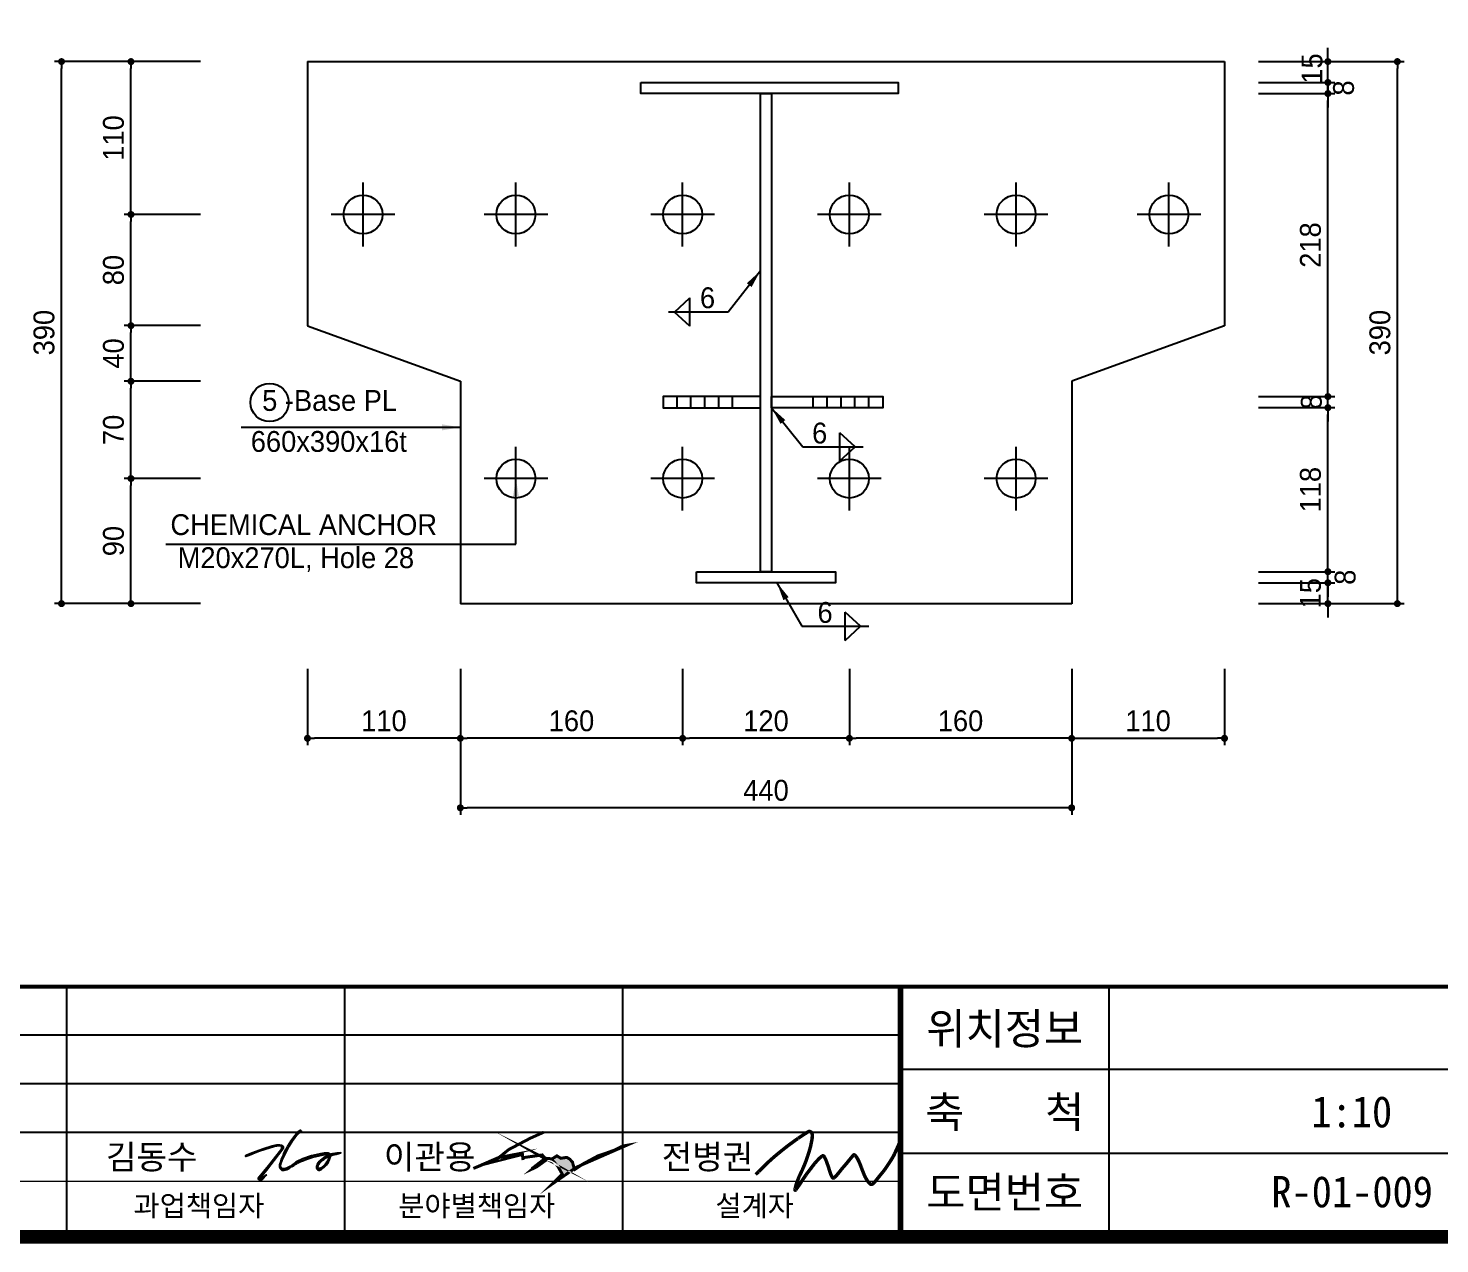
# Model space of a CAD drawing. Header units: millimetres. Extents: x 173610 to 224070, y -281283 to -269403.
# Drawn here: x 195284 to 197316, y -275153 to -273404 of the extents above; entities that cross this region are included whole.
import ezdxf
from ezdxf.enums import TextEntityAlignment as Align

# ---------------------------------------------------------------- set-up
doc = ezdxf.new("R2010")
doc.units = ezdxf.units.MM
doc.linetypes.add('CENTER', pattern=[50.8, 31.75, -6.35, 6.35, -6.35])
doc.linetypes.add('D_CENTER', pattern=[1.85, 1.5, -0.15, 0.05, -0.15])
for name, color, linetype in [('$.치수선-본선', 140, 'Continuous'), ('CEN', 1, 'D_CENTER'), ('CX-BORD', 3, 'Continuous'), ('CX-BORD-LIN1', 4, 'Continuous'), ('CX-BORD-LIN2', 3, 'Continuous'), ('CX-BORD-TEX1', 7, 'Continuous'), ('CX-BORD-TEX2', 6, 'Continuous'), ('CX-BORD-TEX3', 4, 'Continuous'), ('DIM01', 1, 'Continuous'), ('DIM1', 1, 'Continuous'), ('DIML', 1, 'Continuous'), ('TEXT02', 6, 'Continuous'), ('THIN', 3, 'Continuous'), ('TITLE01', 7, 'Continuous'), ('난간기초', 4, 'Continuous'), ('난간발판', 4, 'Continuous'), ('싸인', 7, 'Continuous')]:
    doc.layers.add(name, color=color, linetype=linetype)
doc.styles.add('MLTMHTXT', font='Dotum_1.TTF')
doc.styles.add('TB_BTXT', font='H2GTRE_1.TTF')
doc.styles.add('TB_TEXT', font='')
doc.styles.add('TEXT', font='Dotum_1.TTF')
doc.styles.add('돋움', font='Dotum_1.TTF')
doc.styles.get('TB_TEXT').set_extended_font_data('DotumChe')
doc.dimstyles.new('사본 일반도면_0100', dxfattribs={"dimtxt": 600, "dimasz": 200, "dimexe": 200, "dimexo": 0, "dimgap": 100, "dimtad": 1, "dimdec": 0, "dimlfac": 0.5, "dimzin": 0, "dimdsep": 46, "dimlunit": 6, "dimtxsty": 'TEXT', "dimblk": 'DOT', "dimcen": 0.09, "dimclrd": 1, "dimclre": 1, "dimclrt": 7, "dimadec": 8, "dimazin": 0, "dimtfac": 1, "dimtdec": 0, "dimtix": 1, "dimtmove": 2, "dimatfit": 3, "dimldrblk": 'DOT', "dimfxl": 200, "dimfrac": 2, "dimtolj": 1, "dimtzin": 0, "dimarcsym": 0})

# ---------------------------------------------------------------- blocks, each defined once
blk = doc.blocks.new('_Dot')
at = {"layer": 'DIML', "color": 140, "linetype": 'Continuous'}
blk.add_line((0, 0), (-1, 0), dxfattribs=at)
at = {"layer": 'DIML', "color": 140, "linetype": 'Continuous', "const_width": 0.5}
blk.add_lwpolyline([(-0.25, 0, 1), (0.25, 0, 1)], format="xyb", close=True, dxfattribs=at)
blk = doc.blocks.new('*D94')
at = {"layer": '$.치수선-본선', "color": 140, "lineweight": -2}
for p, q in [((195531.9, -273451.9), (195421.9, -273451.9)), ((195431.9, -273661.9), (195431.9, -273461.9)), ((195531.9, -273671.9), (195421.9, -273671.9))]:
    blk.add_line(p, q, dxfattribs=at)
at = {"layer": 'Defpoints', "color": 0}
for p in [(195431.9, -273451.9), (195531.9, -273451.9), (195531.9, -273671.9)]:
    blk.add_point(p, dxfattribs=at)
at = {"layer": '$.치수선-본선', "color": 140, "lineweight": -2, "xscale": 10, "yscale": 10, "zscale": 10}
for p, rotation in [((195431.9, -273451.9), 90), ((195431.9, -273671.9), 270)]:
    blk.add_blockref('_Dot', p, dxfattribs=dict(at, rotation=rotation))
at = {"layer": '$.치수선-본선', "color": 140, "insert": (195406.8, -273561.9), "char_height": 30, "attachment_point": 5, "rotation": 90, "style": 'TEXT'}
blk.add_mtext('\\A1;110', dxfattribs=at)
blk = doc.blocks.new('*D95')
at = {"layer": '$.치수선-본선', "color": 140, "lineweight": -2}
for p, q in [((195431.9, -273451.9), (195321.9, -273451.9)), ((195331.9, -274221.9), (195331.9, -273461.9)), ((195431.9, -274231.9), (195321.9, -274231.9))]:
    blk.add_line(p, q, dxfattribs=at)
at = {"layer": 'Defpoints', "color": 0}
for p in [(195331.9, -273451.9), (195431.9, -273451.9), (195431.9, -274231.9)]:
    blk.add_point(p, dxfattribs=at)
at = {"layer": '$.치수선-본선', "color": 140, "lineweight": -2, "xscale": 10, "yscale": 10, "zscale": 10}
for p, rotation in [((195331.9, -273451.9), 90), ((195331.9, -274231.9), 270)]:
    blk.add_blockref('_Dot', p, dxfattribs=dict(at, rotation=rotation))
at = {"layer": '$.치수선-본선', "color": 140, "insert": (195306.8, -273841.9), "char_height": 30, "attachment_point": 5, "rotation": 90, "style": 'TEXT'}
blk.add_mtext('\\A1;390', dxfattribs=at)
blk = doc.blocks.new('*D96')
at = {"layer": '$.치수선-본선', "color": 140, "lineweight": -2}
for p, q in [((195531.9, -274051.9), (195421.9, -274051.9)), ((195431.9, -274221.9), (195431.9, -274061.9)), ((195531.9, -274231.9), (195421.9, -274231.9))]:
    blk.add_line(p, q, dxfattribs=at)
at = {"layer": 'Defpoints', "color": 0}
for p in [(195431.9, -274051.9), (195531.9, -274051.9), (195531.9, -274231.9)]:
    blk.add_point(p, dxfattribs=at)
at = {"layer": '$.치수선-본선', "color": 140, "lineweight": -2, "xscale": 10, "yscale": 10, "zscale": 10}
for p, rotation in [((195431.9, -274051.9), 90), ((195431.9, -274231.9), 270)]:
    blk.add_blockref('_Dot', p, dxfattribs=dict(at, rotation=rotation))
at = {"layer": '$.치수선-본선', "color": 140, "insert": (195406.8, -274141.9), "char_height": 30, "attachment_point": 5, "rotation": 90, "style": 'TEXT'}
blk.add_mtext('\\A1;90', dxfattribs=at)
blk = doc.blocks.new('*D97')
at = {"layer": '$.치수선-본선', "color": 140, "lineweight": -2}
for p, q in [((195531.9, -273911.9), (195421.9, -273911.9)), ((195431.9, -274041.9), (195431.9, -273921.9)), ((195531.9, -274051.9), (195421.9, -274051.9))]:
    blk.add_line(p, q, dxfattribs=at)
at = {"layer": 'Defpoints', "color": 0}
for p in [(195431.9, -273911.9), (195531.9, -273911.9), (195531.9, -274051.9)]:
    blk.add_point(p, dxfattribs=at)
at = {"layer": '$.치수선-본선', "color": 140, "lineweight": -2, "xscale": 10, "yscale": 10, "zscale": 10}
for p, rotation in [((195431.9, -273911.9), 90), ((195431.9, -274051.9), 270)]:
    blk.add_blockref('_Dot', p, dxfattribs=dict(at, rotation=rotation))
at = {"layer": '$.치수선-본선', "color": 140, "insert": (195406.8, -273981.9), "char_height": 30, "attachment_point": 5, "rotation": 90, "style": 'TEXT'}
blk.add_mtext('\\A1;70', dxfattribs=at)
blk = doc.blocks.new('*D98')
at = {"layer": '$.치수선-본선', "color": 140, "lineweight": -2}
for p, q in [((197154.8, -273471.9), (197154.8, -273461.9)), ((197054.8, -273481.9), (197164.8, -273481.9)), ((197154.8, -273497.9), (197154.8, -273481.9)), ((197054.8, -273497.9), (197164.8, -273497.9)), ((197154.8, -273507.9), (197154.8, -273517.9))]:
    blk.add_line(p, q, dxfattribs=at)
at = {"layer": 'Defpoints', "color": 0}
for p in [(197054.8, -273481.9), (197154.8, -273481.9), (197054.8, -273497.9)]:
    blk.add_point(p, dxfattribs=at)
at = {"layer": '$.치수선-본선', "color": 140, "lineweight": -2, "xscale": 10, "yscale": 10, "zscale": 10}
for p, rotation in [((197154.8, -273481.9), 270), ((197154.8, -273497.9), 90)]:
    blk.add_blockref('_Dot', p, dxfattribs=dict(at, rotation=rotation))
at = {"layer": '$.치수선-본선', "color": 140, "insert": (197177.5, -273489.9), "char_height": 30, "attachment_point": 5, "rotation": 90, "style": 'TEXT'}
blk.add_mtext('\\A1;8', dxfattribs=at)
blk = doc.blocks.new('*D99')
at = {"layer": '$.치수선-본선', "color": 140, "lineweight": -2}
for p, q in [((197054.8, -273497.9), (197164.8, -273497.9)), ((197154.8, -273923.9), (197154.8, -273507.9)), ((197054.8, -273933.9), (197164.8, -273933.9))]:
    blk.add_line(p, q, dxfattribs=at)
at = {"layer": 'Defpoints', "color": 0}
for p in [(197054.8, -273497.9), (197154.8, -273497.9), (197054.8, -273933.9)]:
    blk.add_point(p, dxfattribs=at)
at = {"layer": '$.치수선-본선', "color": 140, "lineweight": -2, "xscale": 10, "yscale": 10, "zscale": 10}
for p, rotation in [((197154.8, -273497.9), 90), ((197154.8, -273933.9), 270)]:
    blk.add_blockref('_Dot', p, dxfattribs=dict(at, rotation=rotation))
at = {"layer": '$.치수선-본선', "color": 140, "insert": (197129.8, -273715.9), "char_height": 30, "attachment_point": 5, "rotation": 90, "style": 'TEXT'}
blk.add_mtext('\\A1;218', dxfattribs=at)
blk = doc.blocks.new('*D100')
at = {"layer": '$.치수선-본선', "color": 140, "lineweight": -2}
for p, q in [((197154.8, -273451.9), (197264.8, -273451.9)), ((197254.8, -274221.9), (197254.8, -273461.9)), ((197154.8, -274231.9), (197264.8, -274231.9))]:
    blk.add_line(p, q, dxfattribs=at)
at = {"layer": 'Defpoints', "color": 0}
for p in [(197154.8, -273451.9), (197254.8, -273451.9), (197154.8, -274231.9)]:
    blk.add_point(p, dxfattribs=at)
at = {"layer": '$.치수선-본선', "color": 140, "lineweight": -2, "xscale": 10, "yscale": 10, "zscale": 10}
for p, rotation in [((197254.8, -273451.9), 90), ((197254.8, -274231.9), 270)]:
    blk.add_blockref('_Dot', p, dxfattribs=dict(at, rotation=rotation))
at = {"layer": '$.치수선-본선', "color": 140, "insert": (197229.8, -273841.9), "char_height": 30, "attachment_point": 5, "rotation": 90, "style": 'TEXT'}
blk.add_mtext('\\A1;390', dxfattribs=at)
blk = doc.blocks.new('*D101')
at = {"layer": '$.치수선-본선', "color": 140, "lineweight": -2}
for p, q in [((197154.8, -274175.9), (197154.8, -274165.9)), ((197054.8, -274185.9), (197164.8, -274185.9)), ((197154.8, -274201.9), (197154.8, -274185.9)), ((197054.8, -274201.9), (197164.8, -274201.9)), ((197154.8, -274211.9), (197154.8, -274221.9))]:
    blk.add_line(p, q, dxfattribs=at)
at = {"layer": 'Defpoints', "color": 0}
for p in [(197054.8, -274185.9), (197154.8, -274185.9), (197054.8, -274201.9)]:
    blk.add_point(p, dxfattribs=at)
at = {"layer": '$.치수선-본선', "color": 140, "lineweight": -2, "xscale": 10, "yscale": 10, "zscale": 10}
for p, rotation in [((197154.8, -274185.9), 270), ((197154.8, -274201.9), 90)]:
    blk.add_blockref('_Dot', p, dxfattribs=dict(at, rotation=rotation))
at = {"layer": '$.치수선-본선', "color": 140, "char_height": 30, "attachment_point": 5, "rotation": 90, "style": 'TEXT'}
for s, insert in [('\\A1;', (197119.8, -274193.9)), ('\\A1;8', (197179.8, -274193.9))]:
    blk.add_mtext(s, dxfattribs=dict(at, insert=insert))
blk = doc.blocks.new('*D102')
at = {"layer": '$.치수선-본선', "color": 140, "lineweight": -2}
for p, q in [((197154.8, -274191.9), (197154.8, -274181.9)), ((197054.8, -274201.9), (197164.8, -274201.9)), ((197154.8, -274231.9), (197154.8, -274201.9)), ((197054.8, -274231.9), (197164.8, -274231.9)), ((197154.8, -274241.9), (197154.8, -274251.9))]:
    blk.add_line(p, q, dxfattribs=at)
at = {"layer": 'Defpoints', "color": 0}
for p in [(197054.8, -274201.9), (197154.8, -274201.9), (197054.8, -274231.9)]:
    blk.add_point(p, dxfattribs=at)
at = {"layer": '$.치수선-본선', "color": 140, "lineweight": -2, "xscale": 10, "yscale": 10, "zscale": 10}
for p, rotation in [((197154.8, -274201.9), 270), ((197154.8, -274231.9), 90)]:
    blk.add_blockref('_Dot', p, dxfattribs=dict(at, rotation=rotation))
at = {"layer": '$.치수선-본선', "color": 140, "insert": (197129.8, -274216.9), "char_height": 30, "attachment_point": 5, "rotation": 90, "style": 'TEXT'}
blk.add_mtext('\\A1;15', dxfattribs=at)
blk = doc.blocks.new('*D103')
at = {"layer": '$.치수선-본선', "color": 140, "lineweight": -2}
for p, q in [((195906, -274325.7), (195906, -274435.7)), ((196226, -274325.7), (196226, -274435.7)), ((196216, -274425.7), (195916, -274425.7))]:
    blk.add_line(p, q, dxfattribs=at)
at = {"layer": 'Defpoints', "color": 0}
for p in [(195906, -274325.7), (196226, -274325.7), (195906, -274425.7)]:
    blk.add_point(p, dxfattribs=at)
at = {"layer": '$.치수선-본선', "color": 140, "lineweight": -2, "xscale": 10, "yscale": 10, "zscale": 10, "rotation": 180}
blk.add_blockref('_Dot', (195906, -274425.7), dxfattribs=at)
at = {"layer": '$.치수선-본선', "color": 140, "lineweight": -2, "xscale": 10, "yscale": 10, "zscale": 10}
blk.add_blockref('_Dot', (196226, -274425.7), dxfattribs=at)
at = {"layer": '$.치수선-본선', "color": 140, "insert": (196066, -274400.7), "char_height": 30, "attachment_point": 5, "style": 'TEXT'}
blk.add_mtext('\\A1;160', dxfattribs=at)
blk = doc.blocks.new('*D104')
at = {"layer": '$.치수선-본선', "color": 140, "lineweight": -2}
for p, q in [((195906, -274425.7), (195906, -274535.7)), ((196786, -274425.7), (196786, -274535.7)), ((196776, -274525.7), (195916, -274525.7))]:
    blk.add_line(p, q, dxfattribs=at)
at = {"layer": 'Defpoints', "color": 0}
for p in [(195906, -274425.7), (196786, -274425.7), (195906, -274525.7)]:
    blk.add_point(p, dxfattribs=at)
at = {"layer": '$.치수선-본선', "color": 140, "lineweight": -2, "xscale": 10, "yscale": 10, "zscale": 10, "rotation": 180}
blk.add_blockref('_Dot', (195906, -274525.7), dxfattribs=at)
at = {"layer": '$.치수선-본선', "color": 140, "lineweight": -2, "xscale": 10, "yscale": 10, "zscale": 10}
blk.add_blockref('_Dot', (196786, -274525.7), dxfattribs=at)
at = {"layer": '$.치수선-본선', "color": 140, "insert": (196346, -274500.7), "char_height": 30, "attachment_point": 5, "style": 'TEXT'}
blk.add_mtext('\\A1;440', dxfattribs=at)
blk = doc.blocks.new('*D105')
at = {"layer": '$.치수선-본선', "color": 140, "lineweight": -2}
for p, q in [((196226, -274325.7), (196226, -274435.7)), ((196466, -274325.7), (196466, -274435.7)), ((196456, -274425.7), (196236, -274425.7))]:
    blk.add_line(p, q, dxfattribs=at)
at = {"layer": 'Defpoints', "color": 0}
for p in [(196226, -274325.7), (196466, -274325.7), (196226, -274425.7)]:
    blk.add_point(p, dxfattribs=at)
at = {"layer": '$.치수선-본선', "color": 140, "lineweight": -2, "xscale": 10, "yscale": 10, "zscale": 10, "rotation": 180}
blk.add_blockref('_Dot', (196226, -274425.7), dxfattribs=at)
at = {"layer": '$.치수선-본선', "color": 140, "lineweight": -2, "xscale": 10, "yscale": 10, "zscale": 10}
blk.add_blockref('_Dot', (196466, -274425.7), dxfattribs=at)
at = {"layer": '$.치수선-본선', "color": 140, "insert": (196346, -274400.7), "char_height": 30, "attachment_point": 5, "style": 'TEXT'}
blk.add_mtext('\\A1;120', dxfattribs=at)
blk = doc.blocks.new('*D106')
at = {"layer": '$.치수선-본선', "color": 140, "lineweight": -2}
for p, q in [((196466, -274325.7), (196466, -274435.7)), ((196786, -274325.7), (196786, -274435.7)), ((196776, -274425.7), (196476, -274425.7))]:
    blk.add_line(p, q, dxfattribs=at)
at = {"layer": 'Defpoints', "color": 0}
for p in [(196466, -274325.7), (196786, -274325.7), (196466, -274425.7)]:
    blk.add_point(p, dxfattribs=at)
at = {"layer": '$.치수선-본선', "color": 140, "lineweight": -2, "xscale": 10, "yscale": 10, "zscale": 10, "rotation": 180}
blk.add_blockref('_Dot', (196466, -274425.7), dxfattribs=at)
at = {"layer": '$.치수선-본선', "color": 140, "lineweight": -2, "xscale": 10, "yscale": 10, "zscale": 10}
blk.add_blockref('_Dot', (196786, -274425.7), dxfattribs=at)
at = {"layer": '$.치수선-본선', "color": 140, "insert": (196626, -274400.7), "char_height": 30, "attachment_point": 5, "style": 'TEXT'}
blk.add_mtext('\\A1;160', dxfattribs=at)
blk = doc.blocks.new('*D107')
at = {"layer": '$.치수선-본선', "color": 140, "lineweight": -2}
for p, q in [((197154.8, -273441.9), (197154.8, -273431.9)), ((197054.8, -273451.9), (197164.8, -273451.9)), ((197154.8, -273481.9), (197154.8, -273451.9)), ((197054.8, -273481.9), (197164.8, -273481.9)), ((197154.8, -273491.9), (197154.8, -273501.9))]:
    blk.add_line(p, q, dxfattribs=at)
at = {"layer": 'Defpoints', "color": 0}
for p in [(197054.8, -273451.9), (197154.8, -273451.9), (197054.8, -273481.9)]:
    blk.add_point(p, dxfattribs=at)
at = {"layer": '$.치수선-본선', "color": 140, "lineweight": -2, "xscale": 10, "yscale": 10, "zscale": 10}
for p, rotation in [((197154.8, -273451.9), 270), ((197154.8, -273481.9), 90)]:
    blk.add_blockref('_Dot', p, dxfattribs=dict(at, rotation=rotation))
at = {"layer": '$.치수선-본선', "color": 140, "insert": (197132.1, -273461.9), "char_height": 30, "attachment_point": 5, "rotation": 90, "style": 'TEXT'}
blk.add_mtext('\\A1;15', dxfattribs=at)
blk = doc.blocks.new('*D110')
at = {"layer": '$.치수선-본선', "color": 140, "lineweight": -2}
for p, q in [((197054.8, -273933.9), (197164.8, -273933.9)), ((197154.8, -273923.9), (197154.8, -273913.9)), ((197154.8, -273949.9), (197154.8, -273933.9)), ((197054.8, -273949.9), (197164.8, -273949.9)), ((197154.8, -273959.9), (197154.8, -273969.9))]:
    blk.add_line(p, q, dxfattribs=at)
at = {"layer": 'Defpoints', "color": 0}
for p in [(197054.8, -273933.9), (197154.8, -273933.9), (197054.8, -273949.9)]:
    blk.add_point(p, dxfattribs=at)
at = {"layer": '$.치수선-본선', "color": 140, "lineweight": -2, "xscale": 10, "yscale": 10, "zscale": 10}
for p, rotation in [((197154.8, -273933.9), 270), ((197154.8, -273949.9), 90)]:
    blk.add_blockref('_Dot', p, dxfattribs=dict(at, rotation=rotation))
at = {"layer": '$.치수선-본선', "color": 140, "insert": (197131.1, -273941.7), "char_height": 30, "attachment_point": 5, "rotation": 90, "style": 'TEXT'}
blk.add_mtext('\\A1;8', dxfattribs=at)
blk = doc.blocks.new('*D111')
at = {"layer": '$.치수선-본선', "color": 140, "lineweight": -2}
for p, q in [((197054.8, -273949.9), (197164.8, -273949.9)), ((197154.8, -274175.9), (197154.8, -273959.9)), ((197054.8, -274185.9), (197164.8, -274185.9))]:
    blk.add_line(p, q, dxfattribs=at)
at = {"layer": 'Defpoints', "color": 0}
for p in [(197054.8, -273949.9), (197154.8, -273949.9), (197054.8, -274185.9)]:
    blk.add_point(p, dxfattribs=at)
at = {"layer": '$.치수선-본선', "color": 140, "lineweight": -2, "xscale": 10, "yscale": 10, "zscale": 10}
for p, rotation in [((197154.8, -273949.9), 90), ((197154.8, -274185.9), 270)]:
    blk.add_blockref('_Dot', p, dxfattribs=dict(at, rotation=rotation))
at = {"layer": '$.치수선-본선', "color": 140, "insert": (197129.8, -274067.9), "char_height": 30, "attachment_point": 5, "rotation": 90, "style": 'TEXT'}
blk.add_mtext('\\A1;118', dxfattribs=at)
blk = doc.blocks.new('*D112')
at = {"layer": '$.치수선-본선', "color": 140, "lineweight": -2}
for p, q in [((195686, -274325.7), (195686, -274435.7)), ((195906, -274325.7), (195906, -274435.7)), ((195896, -274425.7), (195696, -274425.7))]:
    blk.add_line(p, q, dxfattribs=at)
at = {"layer": 'Defpoints', "color": 0}
for p in [(195686, -274325.7), (195906, -274325.7), (195686, -274425.7)]:
    blk.add_point(p, dxfattribs=at)
at = {"layer": '$.치수선-본선', "color": 140, "lineweight": -2, "xscale": 10, "yscale": 10, "zscale": 10, "rotation": 180}
blk.add_blockref('_Dot', (195686, -274425.7), dxfattribs=at)
at = {"layer": '$.치수선-본선', "color": 140, "lineweight": -2, "xscale": 10, "yscale": 10, "zscale": 10}
blk.add_blockref('_Dot', (195906, -274425.7), dxfattribs=at)
at = {"layer": '$.치수선-본선', "color": 140, "insert": (195796, -274400.7), "char_height": 30, "attachment_point": 5, "style": 'TEXT'}
blk.add_mtext('\\A1;110', dxfattribs=at)
blk = doc.blocks.new('*D113')
at = {"layer": '$.치수선-본선', "color": 140, "lineweight": -2}
for p, q in [((196786, -274325.7), (196786, -274435.7)), ((197006, -274325.7), (197006, -274435.7)), ((196796, -274425.7), (196996, -274425.7))]:
    blk.add_line(p, q, dxfattribs=at)
at = {"layer": 'Defpoints', "color": 0}
for p in [(196786, -274325.7), (197006, -274325.7), (197006, -274425.7)]:
    blk.add_point(p, dxfattribs=at)
at = {"layer": '$.치수선-본선', "color": 140, "lineweight": -2, "xscale": 10, "yscale": 10, "zscale": 10, "rotation": 180}
blk.add_blockref('_Dot', (196786, -274425.7), dxfattribs=at)
at = {"layer": '$.치수선-본선', "color": 140, "lineweight": -2, "xscale": 10, "yscale": 10, "zscale": 10}
blk.add_blockref('_Dot', (197006, -274425.7), dxfattribs=at)
at = {"layer": '$.치수선-본선', "color": 140, "insert": (196896, -274400.7), "char_height": 30, "attachment_point": 5, "style": 'TEXT'}
blk.add_mtext('\\A1;110', dxfattribs=at)
blk = doc.blocks.new('*D114')
at = {"layer": '$.치수선-본선', "color": 140, "lineweight": -2}
for p, q in [((195531.9, -273831.9), (195421.9, -273831.9)), ((195431.9, -273901.9), (195431.9, -273841.9)), ((195531.9, -273911.9), (195421.9, -273911.9))]:
    blk.add_line(p, q, dxfattribs=at)
at = {"layer": 'Defpoints', "color": 0}
for p in [(195431.9, -273831.9), (195531.9, -273831.9), (195531.9, -273911.9)]:
    blk.add_point(p, dxfattribs=at)
at = {"layer": '$.치수선-본선', "color": 140, "lineweight": -2, "xscale": 10, "yscale": 10, "zscale": 10}
for p, rotation in [((195431.9, -273831.9), 90), ((195431.9, -273911.9), 270)]:
    blk.add_blockref('_Dot', p, dxfattribs=dict(at, rotation=rotation))
at = {"layer": '$.치수선-본선', "color": 140, "insert": (195406.8, -273871.9), "char_height": 30, "attachment_point": 5, "rotation": 90, "style": 'TEXT'}
blk.add_mtext('\\A1;40', dxfattribs=at)
blk = doc.blocks.new('*D115')
at = {"layer": '$.치수선-본선', "color": 140, "lineweight": -2}
for p, q in [((195531.9, -273671.9), (195421.9, -273671.9)), ((195431.9, -273821.9), (195431.9, -273681.9)), ((195531.9, -273831.9), (195421.9, -273831.9))]:
    blk.add_line(p, q, dxfattribs=at)
at = {"layer": 'Defpoints', "color": 0}
for p in [(195431.9, -273671.9), (195531.9, -273671.9), (195531.9, -273831.9)]:
    blk.add_point(p, dxfattribs=at)
at = {"layer": '$.치수선-본선', "color": 140, "lineweight": -2, "xscale": 10, "yscale": 10, "zscale": 10}
for p, rotation in [((195431.9, -273671.9), 90), ((195431.9, -273831.9), 270)]:
    blk.add_blockref('_Dot', p, dxfattribs=dict(at, rotation=rotation))
at = {"layer": '$.치수선-본선', "color": 140, "insert": (195406.8, -273751.9), "char_height": 30, "attachment_point": 5, "rotation": 90, "style": 'TEXT'}
blk.add_mtext('\\A1;80', dxfattribs=at)
blk = doc.blocks.new('이관용')
blk.add_hatch(color=256).paths.add_polyline_path([(-4.062, 4.572), (-4.31, 4.324), (-3.736, 4.721), (-3.75, 4.748), (-3.758, 4.78), (-3.774, 4.828), (-3.79, 4.892), (-3.862, 4.972), (-3.942, 5.02), (-4.102, 4.996), (-4.206, 5.06), (-4.334, 4.98), (-4.502, 4.996), (-4.518, 4.985), (-4.477, 4.961), (-4.462, 4.972), (-4.31, 4.924), (-4.19, 4.796)])
at = {"const_width": 0.08}
blk.add_lwpolyline([(-4.558, 5.692), (-4.918, 5.532), (-5.495, 5.228), (-5.791, 4.988), (-6.439, 4.724), (-5.775, 5.012), (-5.191, 5.124), (-5.535, 4.996), (-5.127, 5.1), (-5.111, 4.948), (-5.119, 5.012), (-4.598, 5.084), (-4.518, 4.996), (-4.878, 4.716), (-4.502, 4.996), (-4.334, 4.98), (-4.206, 5.06), (-4.102, 4.996), (-3.942, 5.02), (-3.862, 4.972), (-3.79, 4.892), (-3.774, 4.828), (-3.758, 4.78), (-3.75, 4.748), (-3.726, 4.7), (-3.509, 4.844), (-3.109, 5.06), (-2.917, 5.124), (-2.653, 5.22), (-2.501, 5.3), (-2.397, 5.332), (-2.349, 5.34), (-3.686, 4.756), (-4.31, 4.324), (-4.062, 4.572), (-4.19, 4.796), (-4.31, 4.924), (-4.462, 4.972), (-4.75, 4.764), (-4.854, 4.716), (-4.526, 4.996), (-4.622, 5.044), (-4.454, 4.948)], dxfattribs=at)
blk = doc.blocks.new('CXBLKA1')
at = {"layer": '싸인'}
h = blk.add_hatch(color=0, dxfattribs=at)
edge = h.paths.add_edge_path()
edge.add_line((524.59, 35.06), (524.72, 35.09))
edge.add_line((524.72, 35.09), (524.78, 35.12))
edge.add_line((524.78, 35.12), (524.78, 35.19))
edge.add_line((524.78, 35.19), (524.74, 35.26))
edge.add_line((524.74, 35.26), (524.68, 35.31))
edge.add_line((524.68, 35.31), (524.55, 35.29))
edge.add_line((524.55, 35.29), (524.4, 35.22))
edge.add_arc((533.45, 26.73), 12.41, 136.8438, 154.0363)
edge.add_arc((531.88, 27.5), 10.66, 154.0363, 163.4965)
edge.add_arc((522.7, 30.22), 1.09, 163.4965, 197.6975)
edge.add_arc((522.07, 30.02), 0.431, 197.6975, 270.373)
edge.add_arc((522.06, 31.17), 1.58, 270.373, 299.1063)
edge.add_arc((516.17, 41.76), 13.71, 299.1063, 304.4469)
edge.add_arc((526.06, 27.34), 3.78, 112.5602, 124.4469, ccw=False)
edge.add_arc((530.91, 15.65), 16.44, 99.7878, 112.5602, ccw=False)
edge.add_arc((528.37, 30.38), 1.49, 80.2122, 99.7878, ccw=False)
edge.add_arc((528.6, 31.68), 0.169, 23.2228, 80.2122, ccw=False)
edge.add_arc((528.5, 31.64), 0.277, -14.7473, 23.2228, ccw=False)
edge.add_arc((525.74, 32.37), 3.13, 323.6404, 345.2527, ccw=False)
edge.add_arc((526.4, 31.88), 2.31, 299.6108, 323.6404, ccw=False)
edge.add_arc((527.33, 30.24), 0.421, 254.6353, 299.6108, ccw=False)
edge.add_arc((527.25, 29.95), 0.118, 217.3649, 254.6353, ccw=False)
edge.add_arc((527.32, 29.99), 0.198, 190.5729, 217.3649, ccw=False)
edge.add_arc((527.37, 30.01), 0.254, 169.4271, 190.5729, ccw=False)
edge.add_arc((528.28, 29.84), 1.18, 158.0437, 169.4271, ccw=False)
edge.add_arc((528.21, 29.86), 1.11, 139.0136, 158.0437, ccw=False)
edge.add_arc((530.41, 27.95), 4.02, 127.643, 139.0136, ccw=False)
edge.add_arc((530.17, 28.26), 3.63, 109.9534, 127.643, ccw=False)
edge.add_arc((530.89, 26.3), 5.72, 101.4938, 109.9534, ccw=False)
edge.add_arc((528.49, 38.09), 6.32, 281.4938, 287.7073)
edge.add_line((530.41, 32.07), (529.85, 32.06))
edge.add_line((529.85, 32.06), (529.24, 31.96))
edge.add_arc((530.56, 27.44), 4.71, 106.2305, 130.1989)
edge.add_arc((528.7, 29.64), 1.82, 130.1989, 164.3507)
edge.add_arc((527.36, 30.01), 0.441, 164.3507, 228.1785)
edge.add_arc((527.3, 29.94), 0.34, 228.1785, 296.3583)
edge.add_arc((526.13, 32.28), 2.96, 296.3583, 315.1523)
edge.add_arc((526.52, 31.9), 2.41, 315.1523, 337.7663)
edge.add_arc((526.02, 32.1), 2.96, 337.7663, 349.7394)
edge.add_arc((528.54, 31.65), 0.394, 349.7394, 409.3027)
edge.add_line((528.8, 31.95), (528.73, 31.99))
edge.add_line((528.73, 31.99), (528.61, 32.03))
edge.add_line((528.61, 32.03), (528.35, 32.06))
edge.add_line((528.35, 32.06), (528.01, 32.04))
edge.add_line((528.01, 32.04), (527.5, 31.96))
edge.add_line((527.5, 31.96), (526.23, 31.63))
edge.add_line((526.23, 31.63), (524.95, 31.2))
edge.add_line((524.95, 31.2), (524.13, 30.83))
edge.add_line((524.13, 30.83), (523.9, 30.67))
edge.add_line((523.9, 30.67), (523.14, 30.13))
edge.add_line((523.14, 30.13), (522.67, 29.89))
edge.add_line((522.67, 29.89), (522.38, 29.78))
edge.add_line((522.38, 29.78), (522.1, 29.76))
edge.add_line((522.1, 29.76), (521.95, 29.8))
edge.add_line((521.95, 29.8), (521.84, 29.91))
edge.add_line((521.84, 29.91), (521.78, 30.04))
edge.add_line((521.78, 30.04), (521.77, 30.18))
edge.add_line((521.77, 30.18), (521.81, 30.49))
edge.add_line((521.81, 30.49), (521.99, 31.01))
edge.add_line((521.99, 31.01), (522.56, 32.24))
edge.add_line((522.56, 32.24), (523, 33.04))
edge.add_line((523, 33.04), (523.52, 33.89))
edge.add_line((523.52, 33.89), (523.87, 34.36))
edge.add_line((523.87, 34.36), (524.25, 34.77))
edge.add_line((524.25, 34.77), (524.48, 34.99))
edge.add_line((524.48, 34.99), (524.59, 35.06))
h.paths.add_polyline_path([(516.79, 31.77), (517.62, 32.09), (519.34, 32.7), (520.53, 33.07), (521.2, 33.22), (521.65, 33.23), (521.93, 33.17), (522.09, 33.06), (522.14, 32.89), (522.12, 32.7), (521.94, 32.4), (519.72, 29.53), (519.08, 28.74), (518.9, 28.47), (518.83, 28.35), (518.84, 28.31), (518.92, 28.32), (519.05, 28.43), (519.32, 28.63), (519.59, 28.83), (519.68, 28.91), (519.65, 28.83), (519.15, 28.3), (518.9, 28.14), (518.71, 28.15), (518.61, 28.23), (518.59, 28.32), (518.59, 28.42), (518.68, 28.62), (520, 30.24), (521.62, 32.28), (521.92, 32.73), (521.96, 32.86), (521.93, 32.97), (521.9, 33), (521.82, 33.05), (521.57, 33.07), (520.89, 32.99), (518.71, 32.32), (517.77, 31.93), (517.59, 31.84), (516.92, 31.59), (516.77, 31.54), (516.75, 31.6), (516.76, 31.67)])
blk.add_hatch(color=0, dxfattribs=at).paths.add_polyline_path([(528.89, 31.84, 0.008466), (528.74, 31.78, -0.04686), (528.75, 31.75, -0.130825), (528.77, 31.61, -0.011853), (528.93, 31.67, -0.000007), (528.93, 31.67, 0.110697)])
at = {"layer": 'CX-BORD-LIN1', "const_width": 2}
blk.add_lwpolyline([(821, 20), (25, 20), (25, 574), (821, 574)], close=True, dxfattribs=at)
at = {"layer": 'CX-BORD-LIN1'}
for points, const_width in [([(821, 56), (25, 56)], 0.6), ([(611, 20), (611, 56)], 0.8)]:
    blk.add_lwpolyline(points, dxfattribs=dict(at, const_width=const_width))
at = {"layer": 'CX-BORD-LIN2'}
for points in [[(491, 20), (491, 56)], [(531, 20), (531, 56)], [(571, 20), (571, 56)], [(611, 49), (305, 49)], [(611, 42), (305, 42)], [(611, 35), (305, 35)]]:
    blk.add_lwpolyline(points, dxfattribs=at)
for points, const_width in [([(641, 20), (641, 56)], 0.3), ([(711, 44.11), (611, 44.11)], 0.3), ([(711, 32), (611, 32)], 0.3), ([(611, 28), (305, 28)], 0.2)]:
    blk.add_lwpolyline(points, dxfattribs=dict(at, const_width=const_width))
at = {"layer": '싸인', "color": 0}
blk.add_lwpolyline([(524.59, 35.06), (524.72, 35.09), (524.78, 35.12), (524.78, 35.19), (524.74, 35.26), (524.68, 35.31), (524.55, 35.29), (524.4, 35.22, 0.075158), (522.29, 32.16, 0.041301), (521.66, 30.52, 0.150348), (521.66, 29.89, 0.328182), (522.08, 29.59, 0.126034), (522.83, 29.79, 0.023307), (523.92, 30.46, -0.051912), (524.61, 30.83, -0.055788), (528.12, 31.85, -0.085623), (528.63, 31.85, -0.253918), (528.75, 31.75, -0.167208), (528.77, 31.57, -0.094582), (528.26, 30.51, -0.105235), (527.54, 29.87, -0.198801), (527.22, 29.83, -0.164072), (527.16, 29.87, -0.117437), (527.12, 29.96, -0.092529), (527.12, 30.05, -0.04971), (527.19, 30.28, -0.083226), (527.38, 30.59, -0.049654), (527.96, 31.13, -0.077339), (528.93, 31.67, -0.036929), (529.75, 31.9, 0.027118), (530.41, 32.07), (529.85, 32.06), (529.24, 31.96, 0.104965), (527.52, 31.03, 0.150128), (526.94, 30.13, 0.285933), (527.07, 29.68, 0.306589), (527.45, 29.63, 0.082189), (528.23, 30.2, 0.098994), (528.76, 30.98, 0.05229), (528.93, 31.58, 0.265908), (528.8, 31.95), (528.73, 31.99), (528.61, 32.03), (528.35, 32.06), (528.01, 32.04), (527.5, 31.96), (526.23, 31.63), (524.95, 31.2), (524.13, 30.83), (523.9, 30.67), (523.14, 30.13), (522.67, 29.89), (522.38, 29.78), (522.1, 29.76), (521.95, 29.8), (521.84, 29.91), (521.78, 30.04), (521.77, 30.18), (521.81, 30.49), (521.99, 31.01), (522.56, 32.24), (523, 33.04), (523.52, 33.89), (523.87, 34.36), (524.25, 34.77), (524.48, 34.99)], format="xyb", close=True, dxfattribs=at)
at = {"layer": '싸인', "color": 7, "const_width": 0.5}
blk.add_lwpolyline([(590.15, 28.97, -0.001222), (590.57, 29.38, -0.002396), (590.78, 29.59, -0.000047), (591.39, 30.2, -0.001249), (591.41, 30.22, -0.003642), (591.69, 30.49, -0.002929), (592.05, 30.83, -0.004201), (592.37, 31.12, -0.003974), (592.71, 31.42, -0.003044), (593.06, 31.72, -0.003288), (593.39, 31.99, -0.00217), (593.73, 32.27, -0.002118), (594.08, 32.55, -0.002511), (594.48, 32.87, -0.003367), (594.78, 33.1, -0.003104), (595.07, 33.32, -0.002209), (595.49, 33.62, -0.002071), (595.84, 33.88, -0.001963), (596.22, 34.14, -0.004046), (596.25, 34.17, -0.000216), (596.95, 34.64, -0.008711), (597.4, 34.93, -0.012416), (597.72, 35.12, -0.299431), (598.08, 35.1, -0.224991), (598.29, 34.69, -0.0301), (598.28, 34.27, -0.026926), (598.21, 33.81, -0.002463), (598.06, 33.06, -0.014645), (598.03, 32.94, -0.004668), (597.89, 32.45, -0.006261), (597.78, 32.08, -0.003108), (597.62, 31.6, -0.004205), (597.5, 31.24, -0.005377), (597.34, 30.79, -0.006352), (597.19, 30.41, -0.005623), (597.05, 30.08, -0.003873), (596.84, 29.6, -0.008912), (596.66, 29.21, 0.008235), (596.46, 28.79, 0.010242), (596.36, 28.57, 0.003996), (596.14, 27.99, 0.018836), (595.99, 27.56, 0.017711), (595.86, 27.09, 0.043861), (595.81, 26.73, 0.503619), (595.84, 26.71, 0.173064), (595.91, 26.75, 0.012889), (596.53, 27.63, 0.001693), (596.92, 28.23, -0.004494), (597.07, 28.45, -0.002612), (597.41, 28.94, -0.007962), (597.52, 29.1, -0.007984), (597.7, 29.33, 0.003942), (598.07, 29.81, 0.003853), (598.3, 30.12, -0.002957), (598.61, 30.52, -0.020823), (598.71, 30.65, -0.004858), (599.19, 31.16, -0.054612), (599.73, 31.63, -0.262579), (599.89, 31.64, -0.16069), (600.02, 31.53, -0.038285), (600.32, 30.87, -0.00155), (600.54, 30.27, -0.004177), (600.62, 30.04, -0.009482), (600.72, 29.72, 0.005877), (600.88, 29.2, 0.054353), (601.19, 28.53, 0.286911), (601.32, 28.46, 0.166367), (601.47, 28.52, 0.037504), (601.95, 29.03, 0.004261), (602.34, 29.51, -0.010039), (602.5, 29.72, -0.003223), (602.89, 30.17, 0.006606), (603.08, 30.39, 0.001539), (603.18, 30.5, -0.000311), (603.64, 31.07, -0.002293), (604.06, 31.58, -0.006673), (604.21, 31.75, -0.411232), (604.39, 31.77, -0.096205), (604.8, 31.25, -0.008046), (605.07, 30.7, -0.01802), (605.17, 30.45, -0.001739), (605.36, 29.96, 0.002502), (605.49, 29.62, 0.002525), (605.59, 29.36, 0.001157), (605.82, 28.8, 0.03087), (605.94, 28.55, 0.013636), (606.26, 28.02, 0.096719), (606.68, 27.58, 0.290424), (606.9, 27.56, 0.068819), (607.11, 27.72, 0.027541), (607.55, 28.21, 0.001226), (607.92, 28.68, -0.002791), (608.09, 28.89, -0.00565), (608.5, 29.38, 0.014655), (608.65, 29.58, 0.011494), (608.74, 29.69, 0.002187), (609.15, 30.31, 0.001647), (609.44, 30.74, 0.00238), (609.64, 31.05, 0.014226), (609.91, 31.5, 0.020747), (610.08, 31.82, 0.002195), (610.1, 31.87, 0.000148), (610.45, 32.63, 0.00161), (610.57, 32.91, 0.000878), (610.81, 33.44)], format="xyb", dxfattribs=at)
at = {"layer": '싸인', "color": 0}
blk.add_lwpolyline([(516.79, 31.77), (517.62, 32.09), (519.34, 32.7), (520.53, 33.07), (521.2, 33.22), (521.65, 33.23), (521.93, 33.17), (522.09, 33.06), (522.14, 32.89), (522.12, 32.7), (521.94, 32.4), (519.72, 29.53), (519.08, 28.74), (518.9, 28.47), (518.83, 28.35), (518.84, 28.31), (518.92, 28.32), (519.05, 28.43), (519.32, 28.63), (519.59, 28.83), (519.68, 28.91), (519.65, 28.83), (519.15, 28.3), (518.9, 28.14), (518.71, 28.15), (518.61, 28.23), (518.59, 28.32), (518.59, 28.42), (518.68, 28.62), (520, 30.24), (521.62, 32.28), (521.92, 32.73), (521.96, 32.86), (521.93, 32.97), (521.9, 33), (521.82, 33.05), (521.57, 33.07), (520.89, 32.99), (518.71, 32.32), (517.77, 31.93), (517.59, 31.84), (516.92, 31.59), (516.77, 31.54), (516.75, 31.6), (516.76, 31.67)], close=True, dxfattribs=at)
at = {"xscale": 5.384407746340116, "yscale": 5.384407746340116, "zscale": 5.384407746340116}
blk.add_blockref('이관용', (584.18, 4.4), dxfattribs=at)
at = {"layer": 'CX-BORD-TEX1', "style": 'TB_BTXT'}
blk.add_attdef('UD_TITLE', text='', height=10, dxfattribs=at).set_placement((423, 553), align=Align.MIDDLE_CENTER)
at = {"layer": 'CX-BORD-TEX1', "style": 'MLTMHTXT', "width": 0.8, "flags": 4}
blk.add_attdef('EI_NAME', (69.69, 43.65), '', height=6, dxfattribs=at)
at = {"layer": 'CX-BORD-TEX1', "style": 'TB_BTXT', "flags": 4}
blk.add_attdef('CI_NAME', text='', height=5, dxfattribs=at).set_placement((85, 28), align=Align.MIDDLE_CENTER)
at = {"layer": 'CX-BORD-TEX2', "style": 'TB_BTXT'}
blk.add_attdef('PI_CNAME', text='', height=5, dxfattribs=at).set_placement((40, 552), align=Align.BOTTOM_LEFT)
blk.add_attdef('UD_SUBTITLE', text='', height=7, dxfattribs=at).set_placement((423, 538), align=Align.MIDDLE_CENTER)
at = {"layer": 'CX-BORD-TEX3', "style": 'TB_TEXT'}
for s, height, p in [('위치정보', 4.5, (626, 50)), ('축    척', 4.5, (626, 38)), ('도면번호', 4.5, (626, 26.5)), ('과업책임자', 3, (510, 24.5)), ('분야별책임자', 3, (550, 24.5)), ('설계자', 3, (590, 24.5))]:
    blk.add_text(s, height=height, dxfattribs=at).set_placement(p, align=Align.MIDDLE)
at = {"layer": 'CX-BORD-TEX3', "style": 'TB_BTXT'}
blk.add_attdef('UD_CDNAME', text='', height=4, dxfattribs=at).set_placement((42, 544), align=Align.BOTTOM_LEFT)
at = {"layer": 'CX-BORD-TEX3', "style": 'TB_TEXT'}
for tag, height, p in [('DC_RNUM4', 3, (320, 52)), ('DC_RDATE4', 3.5, (353, 52.5)), ('DC_RAPP4', 3.5, (510, 52.5)), ('DC_RCHK4', 3.5, (550, 52.5)), ('DC_RDGN4', 3.5, (590, 52.5)), ('PI_TITLE', 4.5, (243, 50)), ('UD_CDIST', 4.5, (676, 50)), ('DC_RDATE3', 3.5, (353, 45.4)), ('DC_RAPP3', 3.5, (510, 45.4)), ('DC_RCHK3', 3.5, (550, 45.4)), ('DC_RDGN3', 3.5, (590, 45.4)), ('FI_NAME', 4.5, (781, 44.87)), ('DC_RNUM3', 3, (320, 45)), ('PI_CDNAME', 4.5, (243, 38)), ('DC_RNUM2', 3, (320, 38)), ('DC_RDATE2', 3.5, (353, 38.5)), ('DC_RAPP2', 3.5, (510, 38.5)), ('DC_RCHK2', 3.5, (550, 38.5)), ('DC_RDGN2', 3.5, (590, 38.5)), ('DA_HSCALE', 4.5, (658.5, 38)), ('DA_VSCALE', 4.5, (693, 38)), ('DI_TITLE', 4.5, (781, 37.87)), ('DC_RNUM1', 3, (320, 31)), ('DC_RDATE1', 3.5, (353, 31.5)), ('DC_RAPP1', 3.5, (510, 31.5)), ('DC_RCHK1', 3.5, (550, 31.5)), ('DC_RDGN1', 3.5, (590, 31.5)), ('DI_SUBTITLE', 3.5, (781, 30.87)), ('PA_CCLASS', 4.5, (204, 26.5)), ('PI_STAGE', 4.5, (283, 26.5)), ('DI_DRWNO', 4.5, (676, 26.5))]:
    blk.add_attdef(tag, text='', height=height, dxfattribs=at).set_placement(p, align=Align.MIDDLE_CENTER)
for tag, p in [('DC_RDES4', (377, 52.5)), ('DC_RDES3', (377, 45.4)), ('DC_RDES2', (377, 38.5)), ('DC_RDES1', (377, 31.5))]:
    blk.add_attdef(tag, text='', height=3.5, dxfattribs=at).set_placement(p, align=Align.MIDDLE_LEFT)
at = {"layer": 'CX-BORD-TEX3', "style": 'TB_TEXT', "flags": 1}
for tag, p in [('PI_ID', (24, 16)), ('PI_CCODE', (31, 16)), ('PA_DSDATE', (47, 16)), ('PA_DEDATE', (64, 16)), ('PA_CSDATE', (81, 16)), ('PA_CEDATE', (98, 16)), ('PA_CFDATE', (114, 16)), ('EI_ENAME', (132, 16)), ('EI_DEPT', (146, 16)), ('EI_PERSON', (158, 16)), ('EI_EMAIL', (174, 16)), ('CI_CATEG', (189, 16)), ('CI_ROLE', (204, 16)), ('CI_ONAME', (216, 16)), ('CI_ADDR', (232, 16)), ('CI_TEL', (246, 16)), ('CI_FAX', (257, 16)), ('CI_HPADDR', (270, 16)), ('CI_CODE', (287, 16)), ('CI_DEPT', (300, 16)), ('CI_PERSON', (312, 16)), ('CI_EMAIL', (329, 16)), ('CI_PROLE', (342, 16)), ('DI_MANCODE', (357, 16)), ('DI_CATEG', (377, 16)), ('DI_LDATE', (392, 16)), ('DI_PCLASS', (407, 16)), ('DI_MMCLASS', (424, 16)), ('DI_MSCLASS', (443, 16)), ('DI_ECLASS', (462, 16)), ('DI_FNAME', (478, 16)), ('DC_ONAME', (493, 16)), ('DC_NNAME', (510, 16)), ('FI_CODE', (529, 16)), ('FI_CLASS', (545, 16)), ('FI_ICODE1', (563, 16)), ('FI_ICODE2', (581, 16)), ('------------', (597, 16))]:
    blk.add_attdef(tag, p, '', height=2, dxfattribs=at)

msp = doc.modelspace()

# ---------------------------------------------------------------- linework, layer by layer
at = {"color": 7}
msp.add_circle((195631.3809, -273942.4531), 27.5, dxfattribs=at)
at = {"layer": 'CEN', "linetype": 'CENTER', "ltscale": 100}
for p, q in [((195765.9852, -273717.8509), (195765.9852, -273626.0486)), ((195985.9852, -273717.8509), (195985.9852, -273626.0486)), ((196225.9852, -273717.8509), (196225.9852, -273626.0486)), ((196465.9852, -273717.8509), (196465.9852, -273626.0486)), ((196705.9852, -273717.8509), (196705.9852, -273626.0486)), ((196925.9852, -273717.8509), (196925.9852, -273626.0486)), ((195811.8864, -273671.9498), (195720.0841, -273671.9498)), ((196031.8864, -273671.9498), (195940.0841, -273671.9498)), ((196271.8864, -273671.9498), (196180.0841, -273671.9498)), ((196511.8864, -273671.9498), (196420.0841, -273671.9498)), ((196751.8864, -273671.9498), (196660.0841, -273671.9498)), ((196971.8864, -273671.9498), (196880.0841, -273671.9498)), ((195985.9852, -274097.8509), (195985.9852, -274006.0486)), ((196225.9852, -274097.8509), (196225.9852, -274006.0486)), ((196465.9852, -274097.8509), (196465.9852, -274006.0486)), ((196705.9852, -274097.8509), (196705.9852, -274006.0486)), ((196031.8864, -274051.9498), (195940.0841, -274051.9498)), ((196271.8864, -274051.9498), (196180.0841, -274051.9498)), ((196511.8864, -274051.9498), (196420.0841, -274051.9498)), ((196751.8864, -274051.9498), (196660.0841, -274051.9498))]:
    msp.add_line(p, q, dxfattribs=at)
at = {"layer": 'DIM01', "extrusion": (0, 0, -1)}
for p, q in [((196337.9852, -273752.877), (196291.6901, -273812.2663)), ((196291.6901, -273812.2663), (196205.8506, -273812.2663)), ((196353.9852, -273949.9498), (196398.8433, -274006.348)), ((196398.8433, -274006.348), (196486.0385, -274006.348)), ((196361.7627, -274201.9498), (196397.5253, -274264.5469)), ((196397.5253, -274264.5469), (196493.816, -274264.5469))]:
    msp.add_line(p, q, dxfattribs=at)
at = {"layer": 'DIM01', "color": 7}
for p, q in [((196214.2708, -273812.3071), (196236.4656, -273792.0571)), ((196236.4656, -273832.5571), (196236.4656, -273792.0571)), ((196236.4656, -273832.5571), (196214.2708, -273812.3071)), ((196474.3694, -274006.348), (196452.1746, -273986.098)), ((196452.1746, -274026.598), (196452.1746, -273986.098)), ((196452.1746, -274026.598), (196474.3694, -274006.348)), ((196482.1469, -274264.5469), (196459.9521, -274244.2969)), ((196459.9521, -274284.7969), (196459.9521, -274244.2969)), ((196459.9521, -274284.7969), (196482.1469, -274264.5469))]:
    msp.add_line(p, q, dxfattribs=at)
at = {"layer": 'DIM01'}
for p, q in [((195905.9852, -273978.236), (195590.7348, -273978.236)), ((195985.9852, -274146.0875), (195985.9852, -274051.9498)), ((195481.8814, -274146.0875), (195985.9852, -274146.0875))]:
    msp.add_line(p, q, dxfattribs=at)
at = {"layer": 'DIM01', "extrusion": (0, 0, -1)}
for points in [[(-196325.2973, -273776.2697), (-196337.9852, -273752.877), (-196318.3963, -273770.8903)], [(-196366.9015, -273973.2172), (-196353.9852, -273949.9498), (-196373.7495, -273967.7704)], [(-195879.7352, -273982.611), (-195905.9852, -273978.236), (-195879.7352, -273973.861)], [(-195990.3602, -274078.1998), (-195985.9852, -274051.9498), (-195981.6102, -274078.1998)], [(-196370.9857, -274226.9126), (-196361.7627, -274201.9498), (-196378.5832, -274222.572)]]:
    msp.add_solid(points, dxfattribs=at)
at = {"layer": 'DIM1', "color": 1}
for p, q in [((196217.9852, -273949.9498), (196217.9852, -273933.9498)), ((196237.9852, -273949.9498), (196237.9852, -273933.9498)), ((196257.9852, -273949.9498), (196257.9852, -273933.9498)), ((196277.9852, -273949.9498), (196277.9852, -273933.9498)), ((196433.9852, -273949.9498), (196433.9852, -273933.9498)), ((196453.9852, -273949.9498), (196453.9852, -273933.9498)), ((196473.9852, -273949.9498), (196473.9852, -273933.9498)), ((196493.9852, -273949.9498), (196493.9852, -273933.9498))]:
    msp.add_line(p, q, dxfattribs=at)
at = {"layer": 'THIN'}
for p, q in [((196297.9852, -273949.9498), (196297.9852, -273933.9498)), ((196413.9852, -273949.9498), (196413.9852, -273933.9498))]:
    msp.add_line(p, q, dxfattribs=at)
for points in [[(196337.9852, -273933.9498), (196197.9852, -273933.9498), (196197.9852, -273949.9498), (196337.9852, -273949.9498)], [(196353.9852, -273933.9498), (196513.9852, -273933.9498), (196513.9852, -273949.9498), (196353.9852, -273949.9498)]]:
    msp.add_lwpolyline(points, close=True, dxfattribs=at)
at = {"layer": 'TITLE01', "color": 0}
for centre in [(195765.9852, -273671.9498), (195985.9852, -273671.9498), (196225.9852, -273671.9498), (196465.9852, -273671.9498), (196705.9852, -273671.9498), (196925.9852, -273671.9498), (195985.9852, -274051.9498), (196225.9852, -274051.9498), (196465.9852, -274051.9498), (196705.9852, -274051.9498)]:
    msp.add_circle(centre, 28, dxfattribs=at)
at = {"layer": '난간기초'}
for p, q in [((195685.9852, -273451.9498), (197005.9852, -273451.9498)), ((196785.9852, -274231.9498), (195905.9852, -274231.9498))]:
    msp.add_line(p, q, dxfattribs=at)
for points in [[(196165.9852, -273481.9498), (196535.9852, -273481.9498), (196535.9852, -273497.9498), (196165.9852, -273497.9498)], [(196337.9852, -273497.9498), (196353.9852, -273497.9498), (196353.9852, -274185.9498), (196337.9852, -274185.9498)], [(196245.9852, -274185.9498), (196445.9852, -274185.9498), (196445.9852, -274201.9498), (196245.9852, -274201.9498)]]:
    msp.add_lwpolyline(points, close=True, dxfattribs=at)
at = {"layer": '난간발판'}
for p, q in [((195685.9852, -273451.9498), (195685.9852, -273831.9498)), ((197005.9852, -273451.9498), (197005.9852, -273831.9498)), ((195685.9852, -273831.9498), (195905.9852, -273911.9498)), ((197005.9852, -273831.9498), (196785.9852, -273911.9498)), ((195905.9852, -273911.9498), (195905.9852, -274231.9498)), ((196785.9852, -273911.9498), (196785.9852, -274231.9498))]:
    msp.add_line(p, q, dxfattribs=at)

# ---------------------------------------------------------------- block references
at = {"layer": 'CX-BORD'}
ref = msp.add_blockref('CXBLKA1', (190429.6593, -275343.0251), dxfattribs=dict(at, xscale=10, yscale=10, zscale=10))
ref.add_attrib('DA_HSCALE', '            1:10', dxfattribs={"layer": 'CX-BORD-TEX3', "height": 45, "style": 'TB_TEXT'}).set_placement((197014.6593, -274963.0251), align=Align.MIDDLE_CENTER)
ref.add_attrib('DI_DRWNO', 'R-01-009', dxfattribs={"layer": 'CX-BORD-TEX3', "height": 45, "style": 'TB_TEXT'}).set_placement((197189.6593, -275078.0251), align=Align.MIDDLE_CENTER)
ref.add_attrib('DC_RDGN1', '전병권      ', dxfattribs={"layer": 'CX-BORD-TEX3', "height": 35, "style": 'TB_TEXT'}).set_placement((196329.6593, -275028.0251), align=Align.MIDDLE_CENTER)
ref.add_attrib('DC_RCHK1', '이관용      ', dxfattribs={"layer": 'CX-BORD-TEX3', "height": 35, "style": 'TB_TEXT'}).set_placement((195929.6593, -275028.0251), align=Align.MIDDLE_CENTER)
ref.add_attrib('DC_RAPP1', '김동수      ', dxfattribs={"layer": 'CX-BORD-TEX3', "height": 35, "style": 'TB_TEXT'}).set_placement((195529.6593, -275028.0251), align=Align.MIDDLE_CENTER)

# ---------------------------------------------------------------- texts
at = {"layer": 'TEXT02', "color": 7, "style": '돋움'}
for s, p in [('6', (196250.9209, -273806.7457)), ('5 -Base PL', (195620.76, -273954.532)), ('6', (196412.3221, -274001.4332)), ('660x390x16t', (195604.3586, -274013.4869)), ('CHEMICAL ANCHOR', (195488.6781, -274133.2284)), (' M20x270L, Hole 28', (195488.1849, -274180.7739)), ('6', (196420.0997, -274259.5696))]:
    msp.add_text(s, height=30, dxfattribs=at).set_placement(p)

# ---------------------------------------------------------------- dimensions: what is measured, and where the dimension line sits
at = {"layer": '$.치수선-본선', "color": 140}
for base, p1, p2, picture, middle in [((197154.8172, -273451.9498), (197054.8172, -273481.9498), (197054.8172, -273451.9498), '*D107', (197132.0739, -273461.9498)), ((197154.8172, -273481.9498), (197054.8172, -273497.9498), (197054.8172, -273481.9498), '*D98', (197177.4898, -273489.9498)), ((197154.8172, -273933.9498), (197054.8172, -273949.9498), (197054.8172, -273933.9498), '*D110', (197131.0621, -273941.7147))]:
    dim = msp.add_linear_dim(base=base, p1=p1, p2=p2, angle=90, dimstyle='사본 일반도면_0100', override={"dimscale": 0.05, "dimgap": 200, "dimclrd": 140, "dimclre": 140, "dimclrt": 140}, dxfattribs=at)
    dim.commit()
    dim.dimension.update_dxf_attribs({"geometry": picture, "text_midpoint": middle, "dimtype": 160})
for base, p1, p2, angle, picture, middle in [((195331.8594, -273451.9498), (195431.8594, -274231.9498), (195431.8594, -273451.9498), 90, '*D95', (195306.839, -273841.9498)), ((195431.8594, -273451.9498), (195531.8594, -273671.9498), (195531.8594, -273451.9498), 90, '*D94', (195406.839, -273561.9498)), ((197254.8172, -273451.9498), (197154.8172, -274231.9498), (197154.8172, -273451.9498), 90, '*D100', (197229.7969, -273841.9498)), ((197154.8172, -273497.9498), (197054.8172, -273933.9498), (197054.8172, -273497.9498), 90, '*D99', (197129.7969, -273715.9498)), ((195431.8594, -273671.9498), (195531.8594, -273831.9498), (195531.8594, -273671.9498), 90, '*D115', (195406.839, -273751.9498)), ((195431.8594, -273831.9498), (195531.8594, -273911.9498), (195531.8594, -273831.9498), 90, '*D114', (195406.839, -273871.9498)), ((195431.8594, -273911.9498), (195531.8594, -274051.9498), (195531.8594, -273911.9498), 90, '*D97', (195406.839, -273981.9498)), ((197154.8172, -273949.9498), (197054.8172, -274185.9498), (197054.8172, -273949.9498), 90, '*D111', (197129.7969, -274067.9498)), ((195431.8594, -274051.9498), (195531.8594, -274231.9498), (195531.8594, -274051.9498), 90, '*D96', (195406.839, -274141.9498)), ((197154.8172, -274201.9498), (197054.8172, -274231.9498), (197054.8172, -274201.9498), 90, '*D102', (197129.7969, -274216.9498)), ((195685.9852, -274425.7409), (195905.9852, -274325.7409), (195685.9852, -274325.7409), 180, '*D112', (195795.9852, -274400.7206)), ((195905.9852, -274425.7409), (196225.9852, -274325.7409), (195905.9852, -274325.7409), 180, '*D103', (196065.9852, -274400.7206)), ((196225.9852, -274425.7409), (196465.9852, -274325.7409), (196225.9852, -274325.7409), 180, '*D105', (196345.9852, -274400.7206)), ((196465.9852, -274425.7409), (196785.9852, -274325.7409), (196465.9852, -274325.7409), 180, '*D106', (196625.9852, -274400.7206)), ((195905.9852, -274525.7409), (196785.9852, -274425.7409), (195905.9852, -274425.7409), 180, '*D104', (196345.9852, -274500.7206))]:
    dim = msp.add_linear_dim(base=base, p1=p1, p2=p2, angle=angle, dimstyle='사본 일반도면_0100', override={"dimscale": 0.05, "dimgap": 200, "dimclrd": 140, "dimclre": 140, "dimclrt": 140}, dxfattribs=at)
    dim.commit()
    dim.dimension.update_dxf_attribs({"geometry": picture, "text_midpoint": middle})
dim = msp.add_linear_dim(base=(197154.8172, -274185.9498), p1=(197054.8172, -274201.9498), p2=(197054.8172, -274185.9498), angle=90, text='\\X<>', dimstyle='사본 일반도면_0100', override={"dimscale": 0.05, "dimgap": 200, "dimclrd": 140, "dimclre": 140, "dimclrt": 140}, dxfattribs=at)
dim.commit()
dim.dimension.update_dxf_attribs({"geometry": '*D101', "text_midpoint": (197154.8172, -274193.9498)})
dim = msp.add_linear_dim(base=(197005.9852, -274425.7409), p1=(196785.9852, -274325.7409), p2=(197005.9852, -274325.7409), dimstyle='사본 일반도면_0100', override={"dimscale": 0.05, "dimgap": 200, "dimclrd": 140, "dimclre": 140, "dimclrt": 140}, dxfattribs=at)
dim.commit()
dim.dimension.update_dxf_attribs({"geometry": '*D113', "text_midpoint": (196895.9852, -274400.7206)})

doc.saveas('drawing.dxf')
